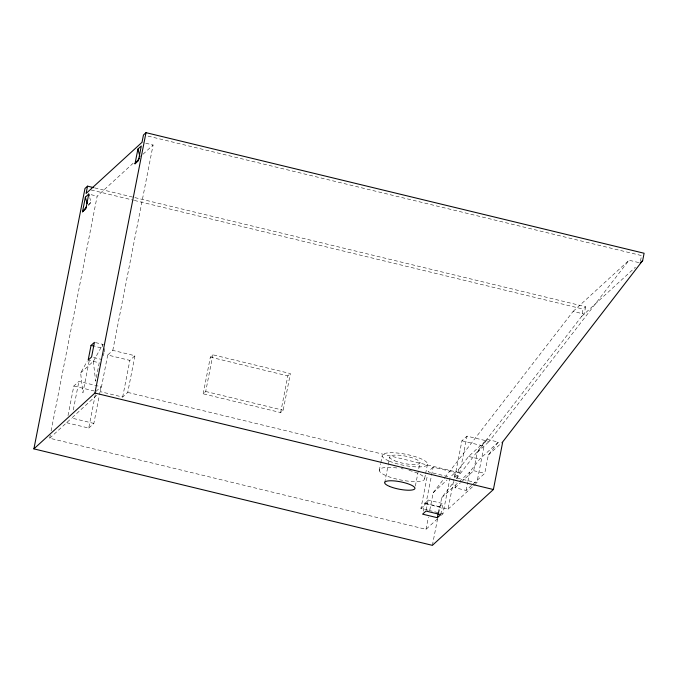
<?xml version="1.0" encoding="UTF-8"?>
<svg xmlns="http://www.w3.org/2000/svg" width="678" height="678" viewBox="0 0 678 678"><rect width="100%" height="100%" fill="white"/><g stroke="black" fill="none" stroke-linecap="round" stroke-linejoin="round"><path stroke-width="0.51" stroke-dasharray="3.39 2.54" d="M437.564 518.763L426.004 529.332L49.672 438.217L50.282 435.098M51.096 430.945L97.157 196.171L133.668 162.771M68.02 415.58L73.817 386.036L78.902 381.383L101.039 386.748L99.437 394.893M73.3 409.91L78.902 381.383M89.123 361.162L82.928 392.748L80.623 372.976L87.123 361.408M66.622 422.716L88.759 428.072L95.352 394.452M103.395 355.764L103.971 352.831M104.166 351.857L104.929 347.941M88.759 428.072L93.844 423.419L99.242 395.918M107.717 355.026L100.522 391.706L122.659 397.062L127.744 392.409L134.939 355.738L112.802 350.373L107.717 355.026L129.854 360.391L134.939 355.738M112.802 350.373L153.092 144.999L143.033 142.566M122.659 397.062L129.854 360.391M203.163 393.808L210.358 357.128L212.9 354.806L290.379 373.561L283.184 410.241L280.641 412.563L203.163 393.808L205.705 391.477L212.9 354.806M280.641 412.563L287.836 375.892L290.379 373.561M379.273 470.515L380.612 463.667M380.807 462.693L382.146 455.845M384.68 482.846L388.104 465.388M388.308 464.362L389.714 457.175M415.351 486.084L419.979 462.472M424.665 478.465L425.437 474.549M425.631 473.575L427.547 463.794M427.92 510.187L420.911 508.492L427.504 474.88M423.199 511.153L424.767 503.152L428.157 500.05L442.92 503.618L440.954 513.619M420.911 508.492L425.928 503.822L431.327 476.32M431.53 475.303L433.123 467.15L455.235 472.507L458.616 469.405L468.608 456.455L487.27 439.395L498.338 442.081L488.338 455.023L484.745 473.363L472.312 484.736M426.199 510.051L428.157 500.05M426.004 529.332L428.403 517.111M429.801 509.975L433.2 492.66L445.454 476.787M438.352 512.721L439.53 506.72L442.92 503.618M432.378 545.341L437.666 518.39M438.683 513.212L441.725 497.66L453.98 481.795M441.412 515.238L442.954 513.822L450.15 477.159L455.235 472.507L453.641 480.651M425.928 503.822L448.039 509.178L453.438 481.677M461.938 440.785L484.05 446.141L476.854 482.821L454.743 477.465L461.938 440.785L467.023 436.14L489.135 441.488L629.048 260.233L639.108 262.666M471.532 485.448L466.091 490.423L455.023 487.736L456.023 482.643M456.819 478.575L458.616 469.405M454.743 477.465L459.828 472.812L467.023 436.14M466.091 490.423L467.693 482.27M467.888 481.253L469.693 472.083L479.685 459.133L498.338 442.081M461.235 482.058L473.676 470.685L477.27 452.345L487.27 439.395M456.557 478.456L581.639 316.406L583.08 309.075L585.623 306.744L134.871 197.612M585.623 306.744L584.182 314.084L573.113 311.397L446.099 475.956M640.481 261.081L641.558 255.581L146.55 135.736M80.623 372.976L93.318 361.366L102.836 344.449L102.115 348.111L95.005 346.39M88.445 205.502L91.013 202.281L89.759 197.713M433.123 467.15L428.106 471.82L450.15 477.159M142.99 154.237L153.092 144.999M88.301 204.764L91.013 202.281M95.954 391.401L101.039 386.748M49.672 438.217L71.588 418.165M96.623 395.266L71.707 418.063L93.844 423.419M573.113 311.397L629.048 260.233M581.639 316.406L635.456 267.174M433.2 492.66L447.065 479.973M477.27 452.345L489.135 441.488M441.725 497.66L469.693 472.083M488.338 455.023L502.745 441.844M455.023 487.736L460.464 482.761M448.039 509.178L472.964 486.38M473.744 485.668L476.854 482.821M93.318 361.366L99.242 362.781L95.632 381.129L93.318 361.366L88.174 360.103M94.734 187.899L133.837 197.366M91.157 189.976L133.354 200.188M134.38 200.442L583.08 309.075M91.123 194.705L97.157 196.171M210.358 357.128L287.836 375.892M95.445 342.576L103.497 344.526M93.572 357.484L101.624 359.433M205.705 391.477L283.184 410.241M468.608 456.455L479.685 459.133M473.676 470.685L484.745 473.363M127.744 392.409L459.828 472.812M73.817 386.036L93.937 390.909M424.767 503.152L439.53 506.72M428.928 510.432L442.954 513.822M408.961 470.32A23.12 5.636 11.1 0 1 419.47 481.363A23.12 5.636 11.1 0 1 382.053 473.575A23.12 5.636 11.1 0 1 399.181 468.286M401.156 468.608A23.12 5.636 11.1 0 1 403.13 468.981M389.375 461.167A23.12 5.636 11.1 0 0 426.987 465.184A23.12 5.636 11.1 0 0 398.181 453.116A23.12 5.636 11.1 0 0 389.375 461.167M394.537 460.718A15.416 3.754 11.1 0 0 419.606 463.396A15.416 3.754 11.1 0 0 400.401 455.345A15.416 3.754 11.1 0 0 394.537 460.718"/><path stroke-width="1.02" d="M87.53 186.153L86.089 193.484L142.024 142.321L143.465 134.99L146.007 132.659L644.1 253.25L642.659 260.589L502.745 441.844L493.398 489.524L432.378 545.341L33.9 448.87L84.987 188.476L87.53 186.153L93.7 187.645M88.759 194.052L85.886 208.722L82.496 211.824L85.369 197.154L88.759 194.052L89.259 195.883M91.047 345.433L88.174 360.103L91.564 357.001L94.437 342.331L91.047 345.433L94.013 346.153M33.9 448.87L94.92 393.045L146.007 132.659M437.369 517.721L440.759 514.619L425.996 511.051L422.606 514.153L437.369 517.721L438.149 513.721M134.998 163.796L137.914 149.092L141.304 145.99L138.431 160.661L134.998 163.796L139.515 158.127M82.496 211.824L86.335 206.993M640.117 262.911L642.659 260.589M94.92 393.045L493.398 489.524M137.914 149.092L139.914 156.406M85.369 197.154L87.123 203.553M389.494 486.389A15.416 3.754 11.1 0 0 414.572 489.067A15.416 3.754 11.1 0 0 395.367 481.024A15.416 3.754 11.1 0 0 389.494 486.389"/></g></svg>
